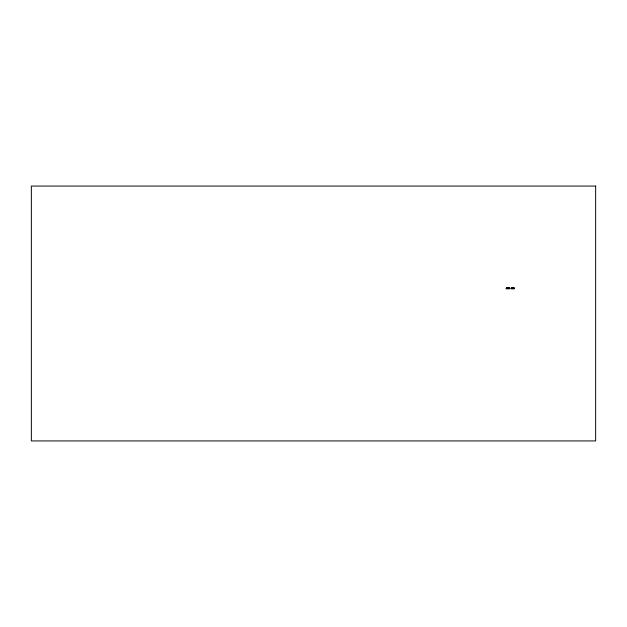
<?xml version="1.0" encoding="UTF-8"?>
<svg xmlns="http://www.w3.org/2000/svg" width="627" height="627" viewBox="0 0 627 627"><rect width="100%" height="100%" fill="white"/><g stroke="black" fill="none" stroke-linecap="round" stroke-linejoin="round"><path stroke-width="0.94" d="M506.514 288.248L507.016 287.817M508.622 288.248L508.834 287.817M511.797 287.832L511.295 288.263M513.403 288.263L513.607 287.832M506.922 288.248L507.188 287.817M508.74 288.248L508.999 287.817M511.703 288.263L511.961 287.832M513.521 288.263L513.779 287.832M506.232 288.099L506.882 288.099M509.336 288.138L508.591 287.817M595.65 186.07L31.35 186.07L31.35 440.93L595.65 440.93L595.65 186.07M507.517 287.817L506.232 288.248L507.517 288.248L507.517 287.817M509.336 287.817L508.05 288.248L509.336 288.248L509.336 287.817M512.298 287.832L511.013 288.263L512.298 288.263L512.298 287.832M514.116 287.832L512.831 288.263L514.116 288.263L514.116 287.832M507.517 288.396L506.232 288.396L506.232 288.828L507.517 288.828L507.517 288.396M509.336 288.451L508.05 288.396L508.05 288.828L509.336 288.828L509.336 288.396M512.298 288.412L511.013 288.412L511.013 288.835L512.298 288.835L512.298 288.412M514.116 288.412L512.831 288.412L512.831 288.835L514.116 288.835L514.116 288.412"/></g></svg>
